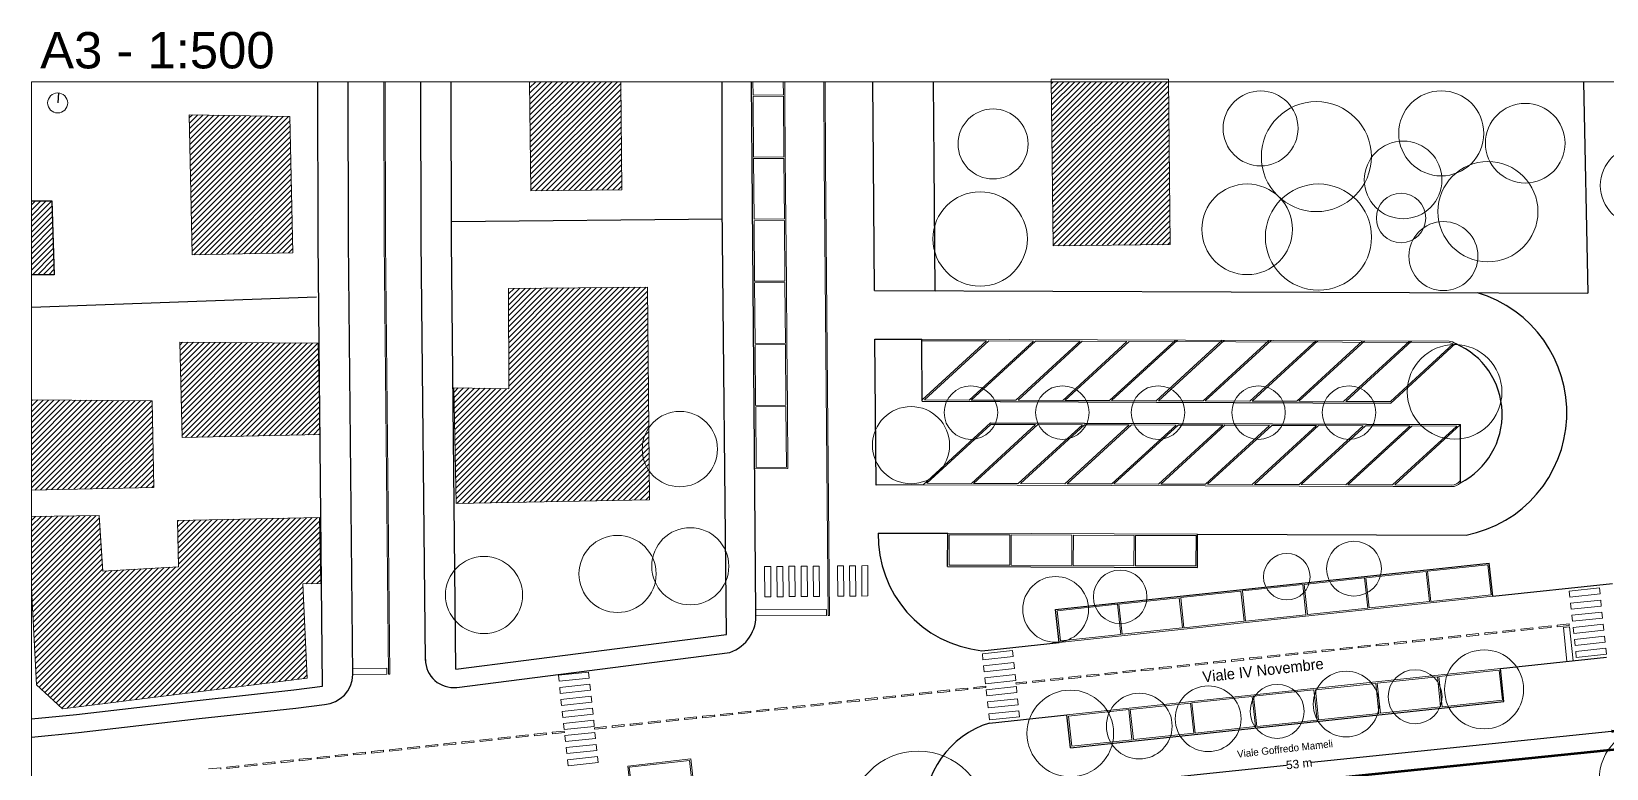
# Model space of a CAD drawing. Header units: millimetres. Extents: x 1055 to 35274, y -3049 to 16218.
# Drawn here: x 14249 to 27239, y 10139 to 16218 of the extents above; entities that cross this region are included whole.
import ezdxf

# ---------------------------------------------------------------- set-up
doc = ezdxf.new("R2010")
doc.units = ezdxf.units.MM
doc.linetypes.add('-1', pattern=[0])
for name, color, linetype, lineweight in [('Alberi', 84, 'Continuous', 9), ('Cartiglio', 8, 'Continuous', 9), ('contorno lotto', 162, 'Continuous', 53), ('Edifici__Null__ 1_ 2_ 3_ 4_ 5_ 6_ 7_ 8_ 9_ 10_ 11_', 250, '-1', 9), ('L2_VISTA', 2, 'Continuous', 25), ('L2_VISTA_SOTTILI', 1, 'Continuous', 9), ('Quote', 8, 'Continuous', 9), ('Strade_', 9, '-1', 18), ('Testo', 8, 'Continuous', 9)]:
    doc.layers.add(name, color=color, linetype=linetype, lineweight=lineweight)
doc.layers.add('Edifici_17_ 18_ 19_ 20_ 21_ 22_ 23_ 24_ 25_ 26_ 27', color=250, linetype='-1')
doc.layers.add('Recinzioni_', color=14, linetype='Continuous')
doc.styles.get("Standard").update_dxf_attribs({"font": 'arial.ttf'})
doc.dimstyles.new('ISO-25', dxfattribs={"dimtxt": 70, "dimasz": 80, "dimexe": 1.25, "dimexo": 0.625, "dimtad": 1, "dimtxsty": 'Standard', "dimcen": 2.5, "dimadec": 0, "dimazin": 0, "dimtfac": 1, "dimtmove": 0, "dimatfit": 3, "dimfxl": 1, "dimarcsym": 0})

# ---------------------------------------------------------------- blocks, each defined once
blk = doc.blocks.new('*D3')
at = {"layer": 'Defpoints', "color": 0, "transparency": 16777216}
for p in [(27359, 10453), (27375, 10303), (22064, 9751)]:
    blk.add_point(p, dxfattribs=at)
at = {"layer": 'Quote', "color": 0, "lineweight": -2, "transparency": 16777216}
for p, q in [((27280, 10445), (24807, 10188)), ((27375, 10304), (27359, 10455)), ((22128, 9909), (24600, 10166)), ((22064, 9751), (22048, 9902))]:
    blk.add_line(p, q, dxfattribs=at)
at = {"layer": 'Quote', "color": 0, "transparency": 16777216}
for points in [[(27278, 10458), (27281, 10432), (27359, 10453)], [(22126, 9922), (22129, 9896), (22048, 9901)]]:
    blk.add_solid(points, dxfattribs=at)
at = {"layer": 'Quote', "color": 0, "transparency": 16777216, "insert": (24704, 10177), "char_height": 70, "attachment_point": 5, "rotation": 6.0124}
blk.add_mtext('53 m', dxfattribs=at)

msp = doc.modelspace()

# ---------------------------------------------------------------- hatches: boundary and pattern name
at = {"layer": 'L2_VISTA_SOTTILI'}
h = msp.add_hatch(dxfattribs=at)
h.set_pattern_fill('LINE', color=250, scale=10, angle=45)
h.paths.add_polyline_path([(19110.514, 15804.223), (18356.786, 15804.223), (18366.251, 14904.339), (19119.251, 14912.339)])
h = msp.add_hatch(dxfattribs=at)
h.set_pattern_fill('LINE', color=250, scale=10, angle=45)
h.paths.add_polyline_path([(23627.235, 15804.223), (22660.223, 15804.223), (22674.011, 14450.119), (23641.011, 14460.109)])
h = msp.add_hatch(dxfattribs=at)
h.set_pattern_fill('LINE', color=250, scale=10, angle=45)
h.paths.add_polyline_path([(16380.961, 15516.109), (15549.961, 15532.109), (15574.961, 14375.119), (16404.961, 14393.119)])
h = msp.add_hatch(dxfattribs=at)
h.set_pattern_fill('LINE', color=250, scale=10, angle=45)
h.paths.add_polyline_path([(14417.011, 14820.109), (14249.493, 14820.109), (14249.493, 14212.109), (14436.021, 14212.109)])
h = msp.add_hatch(dxfattribs=at)
h.set_pattern_fill('LINE', color=250, scale=10, angle=45)
h.paths.add_polyline_path([(19328.521, 14110.109), (18184.511, 14098.109), (18186.521, 13271.109), (17733.511, 13280.119), (17752.521, 12324.119), (19346.521, 12356.119)])
h = msp.add_hatch(dxfattribs=at)
h.set_pattern_fill('LINE', color=250, scale=10, angle=45)
h.paths.add_polyline_path([(16614.011, 13648.109), (15474.011, 13655.119), (15491.011, 12868.109), (16629.212, 12893.101), (16628.483, 12965.204)])
h = msp.add_hatch(dxfattribs=at)
h.set_pattern_fill('LINE', color=250, scale=10, angle=45)
h.paths.add_polyline_path([(15243.681, 13172.729), (14249.493, 13178.915), (14249.493, 12435.283), (15258.671, 12457.729)])
h = msp.add_hatch(dxfattribs=at)
h.set_pattern_fill('LINE', color=250, scale=10, angle=45)
h.paths.add_polyline_path([(16624.591, 12209.319), (15453.591, 12184.319), (15462.601, 11803.319), (14838.971, 11767.589), (14806.291, 12225.079), (14249.493, 12217.354), (14249.493, 11623.724), (14291.611, 10828.109), (14504.021, 10632.039), (16521.591, 10884.319), (16487.591, 11661.319), (16635.591, 11664.319)])

# ---------------------------------------------------------------- linework, layer by layer
at = {"layer": 'Alberi'}
msp.add_lwpolyline([(18987.445, 10484.514), (18988.718, 10472.582)], dxfattribs=at)
for centre, radius in [((24385.734, 15418.845), 308.926), ((25875.947, 15378.105), 351.029), ((24845.604, 15186.046), 453.612), ((26568.663, 15296.626), 328.471), ((22179.507, 15290.843), 288.705), ((25561.605, 14993.987), 320.264), ((27514.088, 14947.867), 326.557), ((26260.142, 14732.088), 412.884), ((24275.133, 14586.589), 373.906), ((24863.068, 14522.569), 437.907), ((22073.043, 14507.038), 389.261), ((25544.142, 14679.708), 203.627), ((25893.41, 14365.43), 284.736), ((19596.345, 12773.793), 310.629)]:
    msp.add_circle(centre, radius, dxfattribs=at)
at = {"layer": 'Alberi', "lineweight": 5}
for centre, radius in [((25985.842, 13245.194), 390.308), ((21996.935, 13074.465), 220.639), ((22751.293, 13074.465), 220.639), ((23540.267, 13074.465), 220.639), ((24369.134, 13074.465), 220.639), ((25115.285, 13074.465), 220.639), ((21502.884, 12806.135), 318.153), ((19682.437, 11807.108), 318.153), ((19082.69, 11743.685), 318.153), ((25155.769, 11786.756), 226.113), ((17981.232, 11569.673), 318.153), ((24601.902, 11720.8), 191.949), ((22695.522, 11451.097), 271.26), ((23228.077, 11554.908), 220.639), ((26228.667, 10791.404), 325.739), ((25091.296, 10670.27), 271.26), ((25659.981, 10730.837), 222.379), ((22816.553, 10428.002), 357.296), ((23953.924, 10549.136), 271.26), ((24522.61, 10609.703), 222.937), ((23385.239, 10488.569), 271.26), ((27617.378, 10047.221), 438.818), ((21561.473, 9713.537), 567.878)]:
    msp.add_circle(centre, radius, dxfattribs=at)
at = {"layer": 'Cartiglio'}
msp.add_lwpolyline([(14249.493, 954.223), (35274.493, 954.223), (35274.493, 15804.223), (14249.493, 15804.223)], close=True, dxfattribs=at)
at = {"layer": 'contorno lotto'}
msp.add_line((24308.834, 9989.736), (27375.006, 10303.215), dxfattribs=at)
at = {"layer": 'Edifici_17_ 18_ 19_ 20_ 21_ 22_ 23_ 24_ 25_ 26_ 27', "color": 250, "linetype": '-1', "ltscale": 0.07598}
msp.add_lwpolyline([(14249.493, 14820.109), (14417.011, 14820.109), (14436.021, 14212.109), (14249.493, 14212.109)], dxfattribs=at)
at = {"layer": 'Edifici__Null__ 1_ 2_ 3_ 4_ 5_ 6_ 7_ 8_ 9_ 10_ 11_', "color": 250, "linetype": '-1', "ltscale": 0.07598}
for points in [[(19110.514, 15804.223), (19119.251, 14912.339), (18366.251, 14904.339), (18356.786, 15804.223)], [(14249.493, 13178.915), (15243.681, 13172.729), (15258.671, 12457.729), (14249.493, 12435.283)], [(14249.493, 12217.354), (14806.291, 12225.079), (14838.971, 11767.589), (15462.601, 11803.319), (15453.591, 12184.319), (16624.591, 12209.319), (16635.591, 11664.319), (16487.591, 11661.319), (16521.591, 10884.319), (14504.021, 10632.039), (14291.611, 10828.109), (14249.493, 11623.724)]]:
    msp.add_lwpolyline(points, dxfattribs=at)
for points in [[(23641.011, 14460.109), (22674.011, 14450.119), (22660.021, 15824.109), (23627.011, 15826.119)], [(16404.961, 14393.119), (15574.961, 14375.119), (15549.961, 15532.109), (16380.961, 15516.109)], [(19328.521, 14110.109), (19346.521, 12356.119), (17752.521, 12324.119), (17733.511, 13280.119), (18186.521, 13271.109), (18184.511, 14098.109)], [(16630.011, 12893.119), (15491.011, 12868.109), (15474.011, 13655.119), (16614.011, 13648.109)]]:
    msp.add_lwpolyline(points, close=True, dxfattribs=at)
at = {"layer": 'L2_VISTA'}
for p, q in [((27048.963, 15804.223), (27085.805, 14059.6)), ((22695.522, 11451.097), (26271.299, 11831.93)), ((21804.95, 11805.035), (23864.926, 11797.448)), ((26300.317, 11559.471), (27288.552, 11664.722)), ((22085.914, 11110.622), (22724.549, 11178.639)), ((26363.859, 10962.845), (27238.47, 11055.994)), ((22149.457, 10513.996), (22788.082, 10582.012)), ((22817.1, 10309.553), (23326.221, 10363.776))]:
    msp.add_line(p, q, dxfattribs=at)
at = {"layer": 'L2_VISTA', "linetype": '-1', "ltscale": 0.094975}
for p, q in [((21201.622, 14081.272), (27085.805, 14059.6)), ((21201.687, 14081.274), (21701.721, 14079.433)), ((21205.013, 13681.256), (21591.461, 13679.834)), ((21595.802, 13167.814), (25460.551, 13153.58)), ((22157.532, 12989.744), (26035.264, 12975.462)), ((21232.381, 12081.145), (21805.949, 12079.033)), ((23865.935, 12071.446), (26081.84, 12063.284))]:
    msp.add_line(p, q, dxfattribs=at)
for points in [[(14249.493, 10549.071), (14621.091, 10584.569), (15616.561, 10700.589), (16412.001, 10786.529), (16650.191, 10817.089), (16613.091, 14488.379), (16611.133, 15804.223)], [(16899.236, 10912.836), (16863.089, 14489.828), (16861.133, 15804.595)], [(17498.083, 11029.938), (17463.084, 14493.306), (17461.132, 15805.488)], [(17748.822, 10958.044), (17713.082, 14494.755), (17711.132, 15805.86)], [(19981.901, 11244.55), (19946.161, 14781.261), (19944.639, 15804.223)], [(20224.134, 11421.779), (20192.671, 15132.719), (20186.978, 15804.223)], [(21201.622, 14081.272), (21192.647, 15139.766), (21188.915, 15804.223)], [(21701.655, 14079.431), (21692.635, 15143.29), (21688.923, 15804.223)], [(21215.227, 12476.599), (21205.013, 13681.256)], [(21595.802, 13167.814), (21591.461, 13679.834)], [(21670.688, 12476.972), (21670.683, 12477.061)], [(17748.822, 10958.044), (19981.901, 11244.55)], [(17756.901, 10807.851), (20008.985, 11096.796)], [(14249.493, 10549.071), (14621.091, 10584.569), (15616.561, 10700.589), (16412.001, 10786.529), (16650.191, 10817.089)], [(14249.493, 10398.388), (14636.907, 10435.397), (15633.299, 10551.524), (16429.603, 10637.558), (16665.504, 10667.824)]]:
    msp.add_lwpolyline(points, dxfattribs=at)
at = {"layer": 'L2_VISTA', "lineweight": 25}
msp.add_lwpolyline([(14472.646, 15711.097), (14465.368, 15628.754)], dxfattribs=at)
at = {"layer": 'L2_VISTA'}
for points in [[(25460.551, 13153.58), (25994.392, 13643.345)], [(21601.78, 12479.876), (22157.532, 12989.744)], [(26033.497, 12495.491), (26035.264, 12975.462)], [(21601.78, 12479.876), (21215.227, 12476.599)], [(23864.926, 11797.448), (23865.935, 12071.446)], [(26300.317, 11559.471), (26271.299, 11831.93)], [(23326.221, 10363.776), (26392.877, 10690.386), (26363.859, 10962.845)], [(22817.1, 10309.553), (22788.082, 10582.012)]]:
    msp.add_lwpolyline(points, dxfattribs=at)
for points in [[(21804.95, 11805.035, -0.010003003), (21804.942, 11805.535), (21805.949, 12079.033)], [(22724.549, 11178.639, -0.010003003), (22724.487, 11179.135), (22695.522, 11451.097)]]:
    msp.add_lwpolyline(points, format="xyb", dxfattribs=at)
at = {"layer": 'L2_VISTA', "lineweight": 15}
msp.add_circle((14465.368, 15628.754), 82.664, dxfattribs=at)
at = {"layer": 'L2_VISTA'}
for centre, radius, start, end in [((25880.93, 13074.422), 1030.904, 281.2380839, 73.5172255), ((25743.191, 13060.194), 634.955, 297.207066, 66.6953246), ((22185.633, 12058.905), 953.511, 178.6634626, 263.9970183), ((19906.019, 11397.657), 317.993, 288.8930113, 4.3474149), ((16649.259, 10917.313), 250.017, 273.725531, 358.9740523), ((17730.524, 11038.87), 232.52, 180.5026473, 276.51371), ((22378.355, 9783.531), 765.489, 107.398899, 182.4609897)]:
    msp.add_arc(centre, radius, start, end, dxfattribs=at)
at = {"layer": 'L2_VISTA_SOTTILI', "linetype": '-1', "ltscale": 0.094975}
for p, q in [((21591.461, 13679.834), (25940.185, 13663.817)), ((21591.709, 13667.833), (22125.639, 13665.866)), ((22143.319, 13665.801), (22511.645, 13664.445)), ((22529.324, 13664.379), (22897.65, 13663.023)), ((22915.33, 13662.958), (23283.655, 13661.601)), ((23301.335, 13661.536), (25940.007, 13651.818)), ((21205.526, 13603.627), (21205.672, 13603.627)), ((21613.526, 13179.749), (21981.852, 13178.392)), ((21999.531, 13178.327), (22367.857, 13176.971)), ((22385.537, 13176.906), (22753.862, 13175.549)), ((22771.542, 13175.484), (23139.868, 13174.127)), ((23157.547, 13174.062), (23525.873, 13172.706)), ((23543.552, 13172.641), (23911.878, 13171.284)), ((23929.558, 13171.219), (24297.883, 13169.862)), ((24315.563, 13169.797), (24683.889, 13168.441)), ((24701.568, 13168.376), (25069.894, 13167.019)), ((25087.574, 13166.954), (25455.899, 13165.597)), ((22162.184, 12977.727), (22530.51, 12976.37)), ((22548.189, 12976.305), (22916.515, 12974.949)), ((22934.194, 12974.884), (23302.52, 12973.527)), ((23320.2, 12973.462), (23688.525, 12972.105)), ((23706.205, 12972.04), (24074.531, 12970.684)), ((24092.21, 12970.619), (24460.536, 12969.262)), ((24478.216, 12969.197), (24846.541, 12967.84)), ((24864.221, 12967.775), (25232.546, 12966.419)), ((25250.226, 12966.353), (25618.552, 12964.997)), ((25636.231, 12964.932), (26004.557, 12963.575)), ((21601.78, 12479.876), (25479.416, 12465.506)), ((21632.391, 12491.675), (22000.716, 12490.318)), ((22018.396, 12490.253), (22386.722, 12488.897)), ((22404.401, 12488.832), (22772.727, 12487.475)), ((22790.407, 12487.41), (23158.732, 12486.053)), ((23176.412, 12485.988), (23544.738, 12484.632)), ((23562.417, 12484.566), (23930.743, 12483.21)), ((23948.423, 12483.145), (24316.748, 12481.788)), ((24334.428, 12481.723), (24702.753, 12480.367)), ((24720.433, 12480.301), (25088.759, 12478.945)), ((25106.438, 12478.88), (25474.764, 12477.523)), ((25492.444, 12477.458), (25960.851, 12475.733)), ((25479.416, 12465.506), (25960.908, 12463.733)), ((21805.949, 12079.033), (23865.935, 12071.446))]:
    msp.add_line(p, q, dxfattribs=at)
at = {"layer": 'L2_VISTA_SOTTILI'}
for p, q in [((21817.905, 12066.989), (22317.902, 12065.147)), ((22329.902, 12065.103), (22829.898, 12063.262)), ((22841.898, 12063.217), (23341.895, 12061.376)), ((23353.895, 12061.332), (23853.891, 12059.49)), ((20297.993, 11554.927), (20295.904, 11804.918)), ((20347.992, 11555.324), (20345.902, 11805.315)), ((20397.99, 11555.741), (20395.9, 11805.732)), ((20447.988, 11556.138), (20445.899, 11806.129)), ((20497.987, 11556.555), (20495.897, 11806.546)), ((20547.985, 11556.971), (20545.895, 11806.963)), ((20597.983, 11557.388), (20595.894, 11807.379)), ((20647.981, 11557.805), (20645.892, 11807.796)), ((20697.98, 11558.222), (20695.89, 11808.213)), ((20747.978, 11558.639), (20745.888, 11808.63)), ((20897.973, 11559.889), (20895.883, 11809.88)), ((20947.971, 11560.306), (20945.882, 11810.297)), ((20997.969, 11560.723), (20995.88, 11810.714)), ((21047.968, 11561.139), (21045.878, 11811.131)), ((21097.966, 11561.556), (21095.876, 11811.548)), ((21147.964, 11561.973), (21145.875, 11811.964)), ((21816.984, 11816.99), (22316.981, 11815.149)), ((22328.981, 11815.105), (22828.977, 11813.263)), ((22840.977, 11813.219), (23340.974, 11811.378)), ((23352.974, 11811.333), (23852.97, 11809.492)), ((24745.208, 11657.328), (25242.396, 11710.28)), ((25254.328, 11711.551), (25751.516, 11764.504)), ((25763.449, 11765.774), (26260.637, 11818.727)), ((23726.966, 11548.882), (24224.155, 11601.834)), ((24236.087, 11603.105), (24733.275, 11656.057)), ((25789.925, 11517.18), (26287.113, 11570.133)), ((26931.372, 11601.406), (27179.967, 11627.882)), ((26936.668, 11551.687), (27185.262, 11578.163)), ((22708.725, 11440.436), (23205.913, 11493.388)), ((22724.549, 11178.639), (26300.317, 11559.471)), ((23217.846, 11494.659), (23715.034, 11547.611)), ((24771.684, 11408.734), (25268.872, 11461.686)), ((25280.804, 11462.957), (25777.993, 11515.91)), ((26941.963, 11501.968), (27190.557, 11528.444)), ((26947.258, 11452.25), (27195.852, 11478.726)), ((23753.443, 11300.288), (24250.631, 11353.24)), ((24262.563, 11354.511), (24759.751, 11407.463)), ((26681.421, 11304.397), (26780.859, 11314.988)), ((26682.692, 11292.465), (26782.13, 11303.055)), ((26830.578, 11320.283), (26930.015, 11330.873)), ((26831.849, 11308.35), (26931.286, 11318.941)), ((26882.838, 11301.713), (26932.557, 11307.008)), ((26952.553, 11402.531), (27201.147, 11429.007)), ((26957.849, 11352.812), (27206.443, 11379.288)), ((26963.144, 11303.093), (27211.738, 11329.569)), ((22735.201, 11191.841), (23232.389, 11244.794)), ((23244.322, 11246.065), (23741.51, 11299.017)), ((25339.013, 11161.426), (25438.451, 11172.017)), ((25488.17, 11177.312), (25587.607, 11187.902)), ((25489.441, 11165.379), (25588.878, 11175.97)), ((25637.326, 11193.197), (25736.764, 11203.788)), ((25638.597, 11181.265), (25738.035, 11191.855)), ((25786.483, 11209.083), (25885.92, 11219.674)), ((25787.754, 11197.151), (25887.191, 11207.741)), ((25935.639, 11224.969), (26035.077, 11235.559)), ((25936.91, 11213.036), (26036.348, 11223.627)), ((26084.796, 11240.855), (26184.233, 11251.445)), ((26086.066, 11228.922), (26185.504, 11239.512)), ((26233.952, 11256.74), (26333.39, 11267.331)), ((26235.223, 11244.808), (26334.661, 11255.398)), ((26383.109, 11272.626), (26482.546, 11283.216)), ((26384.379, 11260.693), (26483.817, 11271.284)), ((26532.265, 11288.512), (26631.703, 11299.102)), ((26533.536, 11276.579), (26632.973, 11287.17)), ((26968.439, 11253.374), (27217.033, 11279.85)), ((26973.734, 11203.655), (27222.328, 11230.132)), ((26979.03, 11153.937), (27227.624, 11180.413)), ((22091.209, 11085.903), (22339.804, 11112.38)), ((22096.505, 11036.185), (22345.099, 11062.661)), ((24145.762, 11034.341), (24245.199, 11044.931)), ((24294.918, 11050.226), (24394.356, 11060.817)), ((24296.189, 11038.294), (24395.627, 11048.884)), ((24444.075, 11066.112), (24543.512, 11076.702)), ((24445.346, 11054.179), (24544.783, 11064.77)), ((24593.231, 11081.998), (24692.669, 11092.588)), ((24594.502, 11070.065), (24693.94, 11080.656)), ((24742.388, 11097.883), (24841.825, 11108.474)), ((24743.658, 11085.951), (24843.096, 11096.541)), ((24891.544, 11113.769), (24990.982, 11124.359)), ((24892.815, 11101.837), (24992.253, 11112.427)), ((25040.701, 11129.655), (25140.138, 11140.245)), ((25041.971, 11117.722), (25141.409, 11128.313)), ((25189.857, 11145.54), (25289.295, 11156.131)), ((25191.128, 11133.608), (25290.565, 11144.198)), ((25340.284, 11149.494), (25439.722, 11160.084)), ((26984.325, 11104.218), (27232.919, 11130.694)), ((26989.62, 11054.499), (27238.214, 11080.975)), ((18594.787, 10907.436), (18843.381, 10933.912)), ((22101.8, 10986.466), (22350.394, 11012.942)), ((22107.095, 10936.747), (22355.689, 10963.223)), ((22112.39, 10887.028), (22360.984, 10913.504)), ((22788.082, 10582.012), (26363.859, 10962.845)), ((22952.51, 10907.255), (23051.948, 10917.846)), ((23101.667, 10923.141), (23201.104, 10933.731)), ((23102.938, 10911.208), (23202.375, 10921.799)), ((23250.823, 10939.026), (23350.261, 10949.617)), ((23252.094, 10927.094), (23351.532, 10937.684)), ((23399.98, 10954.912), (23499.417, 10965.503)), ((23401.25, 10942.98), (23500.688, 10953.57)), ((23549.136, 10970.798), (23648.574, 10981.388)), ((23550.407, 10958.865), (23649.845, 10969.456)), ((23698.293, 10986.684), (23797.73, 10997.274)), ((23699.563, 10974.751), (23799.001, 10985.341)), ((23847.449, 11002.569), (23946.887, 11013.16)), ((23848.72, 10990.637), (23948.157, 11001.227)), ((23996.605, 11018.455), (24096.043, 11029.045)), ((23997.876, 11006.522), (24097.314, 11017.113)), ((24147.033, 11022.408), (24246.47, 11032.999)), ((25856.01, 10896.69), (26353.198, 10949.642)), ((18600.082, 10857.717), (18848.676, 10884.193)), ((18605.377, 10807.998), (18853.971, 10834.475)), ((18610.673, 10758.28), (18859.267, 10784.756)), ((21721.947, 10776.054), (21821.385, 10786.645)), ((21871.104, 10791.94), (21970.541, 10802.531)), ((21872.375, 10780.008), (21971.812, 10790.598)), ((22020.26, 10807.826), (22119.698, 10818.416)), ((22021.531, 10795.893), (22120.969, 10806.484)), ((22117.686, 10837.309), (22366.28, 10863.786)), ((22122.981, 10787.591), (22371.575, 10814.067)), ((22368.277, 10845.032), (22455.322, 10854.303)), ((22369.548, 10833.1), (22456.593, 10842.37)), ((22505.041, 10859.598), (22604.479, 10870.188)), ((22506.312, 10847.665), (22605.749, 10858.256)), ((22654.197, 10875.484), (22753.635, 10886.074)), ((22655.468, 10863.551), (22754.906, 10874.142)), ((22803.354, 10891.369), (22902.791, 10901.96)), ((22804.625, 10879.437), (22904.062, 10890.027)), ((22953.781, 10895.323), (23053.219, 10905.913)), ((24328.648, 10734.02), (24825.836, 10786.972)), ((24837.768, 10788.243), (25334.956, 10841.196)), ((25346.889, 10842.466), (25844.077, 10895.419)), ((18615.968, 10708.561), (18864.562, 10735.037)), ((18621.263, 10658.842), (18869.857, 10685.318)), ((20528.696, 10648.969), (20628.133, 10659.559)), ((20677.852, 10664.855), (20777.29, 10675.445)), ((20679.123, 10652.922), (20778.561, 10663.512)), ((20827.009, 10680.74), (20926.446, 10691.331)), ((20828.279, 10668.808), (20927.717, 10679.398)), ((20976.165, 10696.626), (21075.603, 10707.216)), ((20977.436, 10684.693), (21076.874, 10695.284)), ((21125.321, 10712.512), (21224.759, 10723.102)), ((21126.592, 10700.579), (21226.03, 10711.17)), ((21274.478, 10728.397), (21373.916, 10738.988)), ((21275.749, 10716.465), (21375.186, 10727.055)), ((21423.634, 10744.283), (21523.072, 10754.873)), ((21424.905, 10732.35), (21524.343, 10742.941)), ((21572.791, 10760.169), (21672.228, 10770.759)), ((21574.062, 10748.236), (21673.499, 10758.827)), ((21723.218, 10764.122), (21822.656, 10774.712)), ((22128.276, 10737.872), (22376.87, 10764.348)), ((22133.571, 10688.153), (22382.165, 10714.629)), ((22138.867, 10638.434), (22387.461, 10664.91)), ((23310.406, 10625.574), (23807.594, 10678.526)), ((23819.527, 10679.797), (24230.676, 10723.586)), ((24230.676, 10723.586), (24316.715, 10732.749)), ((18626.558, 10609.123), (18875.152, 10635.599)), ((18631.853, 10559.404), (18880.448, 10585.881)), ((18637.149, 10509.686), (18885.743, 10536.162)), ((20529.967, 10637.036), (20629.404, 10647.627)), ((22144.162, 10588.715), (22392.756, 10615.191)), ((22149.457, 10538.996), (22398.051, 10565.473)), ((22801.286, 10571.351), (23298.474, 10624.303)), ((18642.444, 10459.967), (18891.038, 10486.443)), ((18647.739, 10410.248), (18896.333, 10436.724)), ((18653.034, 10360.529), (18901.628, 10387.005)), ((18658.33, 10310.81), (18906.924, 10337.286)), ((18663.625, 10261.091), (18912.219, 10287.568)), ((22827.762, 10322.757), (23324.95, 10375.709)), ((18668.92, 10211.373), (18917.514, 10237.849)), ((18674.215, 10161.654), (18922.809, 10188.13))]:
    msp.add_line(p, q, dxfattribs=at)
at = {"layer": 'L2_VISTA_SOTTILI', "linetype": '-1', "ltscale": 0.094975}
for points in [[(17193.221, 10915.807), (17157.087, 14491.532), (17155.132, 15805.033)], [(17205.22, 10915.928), (17169.086, 14491.602), (17167.132, 15805.051)], [(20199.915, 15693.727), (20198.978, 15804.223)], [(20449.906, 15695.847), (20448.987, 15804.223)], [(20462.007, 15683.949), (20460.988, 15804.223)], [(20818.328, 11401.514), (20786.657, 15136.905), (20782.909, 15804.223)], [(20830.327, 11401.592), (20798.657, 15136.99), (20794.909, 15804.223)], [(20204.256, 15181.746), (20200.017, 15681.728)], [(20454.247, 15183.865), (20450.008, 15683.847)], [(20466.348, 15171.967), (20461.906, 15695.949)], [(20208.597, 14669.764), (20204.358, 15169.746)], [(20458.588, 14671.884), (20454.349, 15171.866)], [(20470.689, 14659.986), (20466.247, 15183.967)], [(20212.938, 14157.782), (20208.699, 14657.764)], [(20462.929, 14159.902), (20458.69, 14659.884)], [(20475.03, 14148.004), (20470.587, 14671.985)], [(20479.371, 13636.023), (20474.928, 14160.004)], [(20217.278, 13645.801), (20213.039, 14145.783)], [(20467.27, 13647.92), (20463.03, 14147.902)], [(20483.712, 13124.041), (20479.269, 13648.022)], [(20221.619, 13133.819), (20217.38, 13633.801)], [(20471.61, 13135.939), (20467.371, 13635.921)], [(20225.96, 12621.838), (20221.721, 13121.82)], [(20475.951, 12623.957), (20471.712, 13123.939)], [(20488.053, 12612.059), (20483.61, 13136.041)], [(20806.328, 11401.413), (20805.904, 11451.435)], [(17181.221, 10915.686), (17180.716, 10965.683)]]:
    msp.add_lwpolyline(points, dxfattribs=at)
at = {"layer": 'L2_VISTA_SOTTILI'}
for points in [[(20199.915, 15693.727), (20449.906, 15695.847)], [(20199.915, 15693.727), (20449.906, 15695.847)], [(20200.017, 15681.728), (20450.008, 15683.847)], [(20200.017, 15681.728), (20450.008, 15683.847)], [(20204.256, 15181.746), (20454.247, 15183.865)], [(20204.256, 15181.746), (20454.247, 15183.865)], [(20204.358, 15169.746), (20454.349, 15171.866)], [(20204.358, 15169.746), (20454.349, 15171.866)], [(20208.597, 14669.764), (20458.588, 14671.884)], [(20208.597, 14669.764), (20458.588, 14671.884)], [(20208.699, 14657.764), (20458.69, 14659.884)], [(20208.699, 14657.764), (20458.69, 14659.884)], [(20212.938, 14157.782), (20462.929, 14159.902)], [(20212.938, 14157.782), (20462.929, 14159.902)], [(20213.039, 14145.783), (20463.03, 14147.902)], [(20213.039, 14145.783), (20463.03, 14147.902)], [(20217.278, 13645.801), (20467.27, 13647.92)], [(20217.278, 13645.801), (20467.27, 13647.92)], [(21595.846, 13179.814), (22125.639, 13665.866)], [(21613.526, 13179.749), (22143.319, 13665.801)], [(21981.852, 13178.392), (22511.645, 13664.445)], [(21999.531, 13178.327), (22529.324, 13664.379)], [(22367.857, 13176.971), (22897.65, 13663.023)], [(22385.537, 13176.906), (22915.33, 13662.958)], [(22753.862, 13175.549), (23283.655, 13661.601)], [(22771.542, 13175.484), (23301.335, 13661.536)], [(23139.868, 13174.127), (23682.688, 13672.132)], [(23157.547, 13174.062), (23700.368, 13672.066)], [(23525.873, 13172.706), (24068.694, 13670.71)], [(23543.552, 13172.641), (24086.373, 13670.645)], [(23911.878, 13171.284), (24454.699, 13669.288)], [(23929.558, 13171.219), (24472.378, 13669.223)], [(24297.883, 13169.862), (24840.704, 13667.867)], [(24315.563, 13169.797), (24858.384, 13667.801)], [(24683.889, 13168.441), (25226.709, 13666.445)], [(24701.568, 13168.376), (25244.389, 13666.38)], [(25069.894, 13167.019), (25612.715, 13665.023)], [(25087.574, 13166.954), (25630.394, 13664.958)], [(25455.899, 13165.597), (25975.244, 13642.063)], [(20217.38, 13633.801), (20467.371, 13635.921)], [(20217.38, 13633.801), (20467.371, 13635.921)], [(20221.619, 13133.819), (20471.61, 13135.939)], [(20221.619, 13133.819), (20471.61, 13135.939)], [(20221.721, 13121.82), (20471.712, 13123.939)], [(20221.721, 13121.82), (20471.712, 13123.939)], [(21632.391, 12491.675), (22162.184, 12977.727)], [(22000.716, 12490.318), (22530.51, 12976.37)], [(22018.396, 12490.253), (22548.189, 12976.305)], [(22386.722, 12488.897), (22916.515, 12974.949)], [(22404.401, 12488.832), (22934.194, 12974.884)], [(22772.727, 12487.475), (23302.52, 12973.527)], [(22790.407, 12487.41), (23320.2, 12973.462)], [(23158.732, 12486.053), (23688.525, 12972.105)], [(23176.412, 12485.988), (23706.205, 12972.04)], [(23544.738, 12484.632), (24074.531, 12970.684)], [(23562.417, 12484.566), (24092.21, 12970.619)], [(23930.743, 12483.21), (24460.536, 12969.262)], [(23948.423, 12483.145), (24478.216, 12969.197)], [(24316.748, 12481.788), (24846.541, 12967.84)], [(24334.428, 12481.723), (24864.221, 12967.775)], [(24702.753, 12480.367), (25232.546, 12966.419)], [(24720.433, 12480.301), (25250.226, 12966.353)], [(25088.759, 12478.945), (25618.552, 12964.997)], [(25106.438, 12478.88), (25636.231, 12964.932)], [(25474.764, 12477.523), (26004.557, 12963.575)], [(25492.444, 12477.458), (26035.264, 12975.462)], [(20214.062, 12609.736), (20488.053, 12612.059)], [(20225.96, 12621.838), (20475.951, 12623.957)], [(21816.984, 11816.99), (21817.905, 12066.989)], [(22316.981, 11815.149), (22317.902, 12065.147)], [(22328.981, 11815.105), (22329.902, 12065.103)], [(22828.977, 11813.263), (22829.898, 12063.262)], [(22840.977, 11813.219), (22841.898, 12063.217)], [(22840.977, 11813.219), (22841.898, 12063.217)], [(23340.974, 11811.378), (23341.895, 12061.376)], [(23352.974, 11811.333), (23353.895, 12061.332)], [(23852.97, 11809.492), (23853.891, 12059.49)], [(20345.902, 11805.315), (20295.904, 11804.898)], [(20445.899, 11806.129), (20395.901, 11805.712)], [(20545.895, 11806.963), (20495.897, 11806.546)], [(20645.892, 11807.796), (20595.894, 11807.379)], [(20745.888, 11808.63), (20695.89, 11808.213)], [(20945.882, 11810.297), (20895.883, 11809.88)], [(21045.878, 11811.131), (20995.88, 11810.714)], [(21145.875, 11811.964), (21095.876, 11811.548)], [(25268.872, 11461.686), (25242.396, 11710.28)], [(25280.804, 11462.957), (25254.328, 11711.551)], [(25777.993, 11515.91), (25751.516, 11764.504)], [(25789.925, 11517.18), (25763.449, 11765.774)], [(26287.113, 11570.133), (26260.637, 11818.727)], [(20947.971, 11560.306), (20897.973, 11559.889)], [(21047.968, 11561.139), (20997.969, 11560.723)], [(21147.964, 11561.973), (21097.966, 11561.556)], [(24250.631, 11353.24), (24224.155, 11601.834)], [(24262.563, 11354.511), (24236.087, 11603.105)], [(24759.751, 11407.463), (24733.275, 11656.057)], [(24771.684, 11408.734), (24745.208, 11657.328)], [(26936.668, 11551.687), (26931.372, 11601.406)], [(27185.262, 11578.163), (27179.967, 11627.882)], [(20223.687, 11447.656), (20805.904, 11451.435)], [(20347.992, 11555.324), (20297.993, 11554.907)], [(20447.988, 11556.138), (20397.99, 11555.721)], [(20547.985, 11556.971), (20497.987, 11556.555)], [(20647.981, 11557.805), (20597.983, 11557.388)], [(20747.978, 11558.639), (20697.98, 11558.222)], [(20817.904, 11451.513), (20818.003, 11451.513)], [(22735.201, 11191.841), (22708.725, 11440.436)], [(23232.389, 11244.794), (23205.913, 11493.388)], [(23244.322, 11246.065), (23217.846, 11494.659)], [(23741.51, 11299.017), (23715.034, 11547.611)], [(23753.443, 11300.288), (23726.966, 11548.882)], [(26947.258, 11452.25), (26941.963, 11501.968)], [(27195.852, 11478.726), (27190.557, 11528.444)], [(20224.012, 11397.657), (20806.328, 11401.436)], [(20818.328, 11401.514), (20830.327, 11401.592)], [(26682.692, 11292.465), (26681.421, 11304.397)], [(26782.13, 11303.055), (26780.859, 11314.988)], [(26831.849, 11308.35), (26830.578, 11320.283)], [(26912.703, 11021.299), (26882.838, 11301.713)], [(26931.286, 11318.941), (26930.015, 11330.873)], [(26962.422, 11026.594), (26932.557, 11307.008)], [(26957.849, 11352.812), (26952.553, 11402.531)], [(26968.439, 11253.374), (26963.144, 11303.093)], [(27206.443, 11379.288), (27201.147, 11429.007)], [(27217.033, 11279.85), (27211.738, 11329.569)], [(25439.722, 11160.084), (25438.451, 11172.017)], [(25489.441, 11165.379), (25488.17, 11177.312)], [(25588.878, 11175.97), (25587.607, 11187.902)], [(25638.597, 11181.265), (25637.326, 11193.197)], [(25738.035, 11191.855), (25736.764, 11203.788)], [(25787.754, 11197.151), (25786.483, 11209.083)], [(25887.191, 11207.741), (25885.92, 11219.674)], [(25936.91, 11213.036), (25935.639, 11224.969)], [(26036.348, 11223.627), (26035.077, 11235.559)], [(26086.066, 11228.922), (26084.796, 11240.855)], [(26185.504, 11239.512), (26184.233, 11251.445)], [(26235.223, 11244.808), (26233.952, 11256.74)], [(26334.661, 11255.398), (26333.39, 11267.331)], [(26384.379, 11260.693), (26383.109, 11272.626)], [(26483.817, 11271.284), (26482.546, 11283.216)], [(26533.536, 11276.579), (26532.265, 11288.512)], [(26632.973, 11287.17), (26631.703, 11299.102)], [(26979.03, 11153.937), (26973.734, 11203.655)], [(27227.624, 11180.413), (27222.328, 11230.132)], [(22096.505, 11036.185), (22091.209, 11085.903)], [(22345.099, 11062.661), (22339.804, 11112.38)], [(24246.47, 11032.999), (24245.199, 11044.931)], [(24296.189, 11038.294), (24294.918, 11050.226)], [(24395.627, 11048.884), (24394.356, 11060.817)], [(24445.346, 11054.179), (24444.075, 11066.112)], [(24544.783, 11064.77), (24543.512, 11076.702)], [(24594.502, 11070.065), (24593.231, 11081.998)], [(24693.94, 11080.656), (24692.669, 11092.588)], [(24743.658, 11085.951), (24742.388, 11097.883)], [(24843.096, 11096.541), (24841.825, 11108.474)], [(24892.815, 11101.837), (24891.544, 11113.769)], [(24992.253, 11112.427), (24990.982, 11124.359)], [(25041.971, 11117.722), (25040.701, 11129.655)], [(25141.409, 11128.313), (25140.138, 11140.245)], [(25191.128, 11133.608), (25189.857, 11145.54)], [(25290.565, 11144.198), (25289.295, 11156.131)], [(25340.284, 11149.494), (25339.013, 11161.426)], [(26989.62, 11054.499), (26984.325, 11104.218)], [(27238.214, 11080.975), (27232.919, 11130.694)], [(17180.716, 10965.683), (16898.731, 10962.833)], [(17181.221, 10915.686), (16899.236, 10912.836)], [(17193.221, 10915.807), (17205.22, 10915.928)], [(18848.676, 10884.193), (18843.381, 10933.912)], [(22107.095, 10936.747), (22101.8, 10986.466)], [(22355.689, 10963.223), (22350.394, 11012.942)], [(22366.28, 10863.786), (22360.984, 10913.504)], [(23053.219, 10905.913), (23051.948, 10917.846)], [(23102.938, 10911.208), (23101.667, 10923.141)], [(23202.375, 10921.799), (23201.104, 10933.731)], [(23252.094, 10927.094), (23250.823, 10939.026)], [(23351.532, 10937.684), (23350.261, 10949.617)], [(23401.25, 10942.98), (23399.98, 10954.912)], [(23500.688, 10953.57), (23499.417, 10965.503)], [(23550.407, 10958.865), (23549.136, 10970.798)], [(23649.845, 10969.456), (23648.574, 10981.388)], [(23699.563, 10974.751), (23698.293, 10986.684)], [(23799.001, 10985.341), (23797.73, 10997.274)], [(23848.72, 10990.637), (23847.449, 11002.569)], [(23948.157, 11001.227), (23946.887, 11013.16)], [(23997.876, 11006.522), (23996.605, 11018.455)], [(24097.314, 11017.113), (24096.043, 11029.045)], [(24147.033, 11022.408), (24145.762, 11034.341)], [(26379.674, 10701.048), (26353.198, 10949.642)], [(18600.082, 10857.717), (18594.787, 10907.436)], [(18610.673, 10758.28), (18605.377, 10807.998)], [(18859.267, 10784.756), (18853.971, 10834.475)], [(21822.656, 10774.712), (21821.385, 10786.645)], [(21872.375, 10780.008), (21871.104, 10791.94)], [(21971.812, 10790.598), (21970.541, 10802.531)], [(22021.531, 10795.893), (22020.26, 10807.826)], [(22112.39, 10887.028), (22117.686, 10837.309)], [(22120.969, 10806.484), (22119.698, 10818.416)], [(22128.276, 10737.872), (22122.981, 10787.591)], [(22369.548, 10833.1), (22368.277, 10845.032)], [(22376.87, 10764.348), (22371.575, 10814.067)], [(22456.593, 10842.37), (22455.322, 10854.303)], [(22506.312, 10847.665), (22505.041, 10859.598)], [(22605.749, 10858.256), (22604.479, 10870.188)], [(22655.468, 10863.551), (22654.197, 10875.484)], [(22754.906, 10874.142), (22753.635, 10886.074)], [(22804.625, 10879.437), (22803.354, 10891.369)], [(22904.062, 10890.027), (22902.791, 10901.96)], [(22953.781, 10895.323), (22952.51, 10907.255)], [(24852.312, 10538.378), (24825.836, 10786.972)], [(24864.244, 10539.649), (24837.768, 10788.243)], [(25361.433, 10592.601), (25334.956, 10841.196)], [(25373.365, 10593.872), (25346.889, 10842.466)], [(25870.553, 10646.825), (25844.077, 10895.419)], [(25882.486, 10648.095), (25856.01, 10896.69)], [(18615.968, 10708.561), (18621.263, 10658.842)], [(18869.857, 10685.318), (18864.562, 10735.037)], [(20628.132, 10659.559), (20528.698, 10648.949)], [(20629.404, 10647.627), (20628.133, 10659.559)], [(20679.123, 10652.922), (20677.852, 10664.855)], [(20778.561, 10663.512), (20777.29, 10675.445)], [(20828.279, 10668.808), (20827.009, 10680.74)], [(20927.717, 10679.398), (20926.446, 10691.331)], [(20977.436, 10684.693), (20976.165, 10696.626)], [(21076.874, 10695.284), (21075.603, 10707.216)], [(21126.592, 10700.579), (21125.321, 10712.512)], [(21226.03, 10711.17), (21224.759, 10723.102)], [(21275.749, 10716.465), (21274.478, 10728.397)], [(21375.186, 10727.055), (21373.916, 10738.988)], [(21424.905, 10732.35), (21423.634, 10744.283)], [(21524.343, 10742.941), (21523.072, 10754.873)], [(21574.062, 10748.236), (21572.791, 10760.169)], [(21673.499, 10758.827), (21672.228, 10770.759)], [(21723.218, 10764.122), (21721.947, 10776.054)], [(22138.867, 10638.434), (22133.571, 10688.153)], [(22387.461, 10664.91), (22382.165, 10714.629)], [(23834.071, 10429.932), (23807.594, 10678.526)], [(23846.003, 10431.203), (23819.527, 10679.797)], [(24343.191, 10484.155), (24316.715, 10732.749)], [(24355.124, 10485.426), (24328.648, 10734.02)], [(26379.674, 10701.048), (25882.486, 10648.095)], [(18631.853, 10559.404), (18626.558, 10609.123)], [(18880.448, 10585.881), (18875.152, 10635.599)], [(18891.038, 10486.443), (18885.743, 10536.162)], [(19336.743, 10509.688), (19335.444, 10521.883)], [(19434.908, 10532.232), (19335.472, 10521.621)], [(19436.178, 10520.299), (19434.882, 10532.474)], [(19485.896, 10525.604), (19484.601, 10537.769)], [(19584.061, 10548.148), (19484.625, 10537.537)], [(19585.332, 10536.215), (19485.896, 10525.604)], [(19585.332, 10536.215), (19584.038, 10548.359)], [(19635.049, 10541.52), (19633.757, 10553.655)], [(19733.214, 10564.064), (19633.779, 10553.453)], [(19734.485, 10552.131), (19635.049, 10541.52)], [(19734.485, 10552.131), (19733.195, 10564.245)], [(19784.203, 10557.436), (19782.913, 10569.54)], [(19882.367, 10579.979), (19782.932, 10569.369)], [(19883.638, 10568.047), (19784.203, 10557.436)], [(19883.638, 10568.047), (19882.351, 10580.131)], [(19933.356, 10573.352), (19932.07, 10585.426)], [(20031.52, 10595.895), (19932.085, 10585.285)], [(20032.791, 10583.963), (19933.356, 10573.352)], [(20032.791, 10583.963), (20031.508, 10596.017)], [(20082.509, 10589.268), (20081.226, 10601.312)], [(20180.674, 10611.811), (20081.238, 10601.201)], [(20181.945, 10599.879), (20082.509, 10589.268)], [(20181.945, 10599.879), (20180.664, 10611.902)], [(20231.662, 10605.184), (20230.383, 10617.197)], [(20329.827, 10627.727), (20230.391, 10617.117)], [(20331.098, 10615.795), (20231.662, 10605.184)], [(20331.098, 10615.795), (20329.82, 10627.788)], [(20380.81, 10621.151), (20379.539, 10633.083)], [(20478.98, 10643.643), (20379.545, 10633.033)], [(20380.81, 10621.151), (20480.248, 10631.741)], [(20480.248, 10631.741), (20478.977, 10643.674)], [(20529.967, 10637.036), (20528.696, 10648.969)], [(20629.405, 10647.627), (20629.404, 10647.627)], [(22149.457, 10538.996), (22144.162, 10588.715)], [(22398.051, 10565.473), (22392.756, 10615.191)], [(22827.762, 10322.757), (22801.286, 10571.351)], [(23324.95, 10375.709), (23298.474, 10624.303)], [(23336.882, 10376.98), (23310.406, 10625.574)], [(24852.312, 10538.378), (24355.124, 10485.426)], [(25361.433, 10592.601), (24864.244, 10539.649)], [(25870.553, 10646.825), (25373.365, 10593.872)], [(18196.279, 10400.059), (18096.844, 10389.448)], [(18197.565, 10387.985), (18196.279, 10400.059)], [(18345.433, 10415.975), (18245.997, 10405.364)], [(18247.284, 10393.28), (18245.997, 10405.364)], [(18346.703, 10404.043), (18247.268, 10393.432)], [(18346.703, 10404.043), (18345.433, 10415.975)], [(18494.586, 10431.891), (18395.15, 10421.28)], [(18396.421, 10409.348), (18395.15, 10421.28)], [(18495.857, 10419.958), (18396.421, 10409.348)], [(18495.857, 10419.958), (18494.586, 10431.891)], [(18643.739, 10447.807), (18544.303, 10437.196)], [(18545.574, 10425.264), (18544.303, 10437.196)], [(18645.01, 10435.874), (18545.574, 10425.264)], [(18642.444, 10459.967), (18637.149, 10509.686)], [(18645.01, 10435.874), (18643.739, 10447.807)], [(18653.034, 10360.529), (18647.739, 10410.248)], [(18987.445, 10484.514), (18892.324, 10474.364)], [(18892.324, 10474.364), (18893.595, 10462.431)], [(18988.716, 10472.581), (18893.595, 10462.431)], [(18901.628, 10387.005), (18896.333, 10436.724)], [(19038.437, 10477.857), (19037.131, 10490.112)], [(19136.601, 10500.4), (19037.166, 10489.789)], [(19137.872, 10488.467), (19038.437, 10477.857)], [(19137.872, 10488.467), (19136.569, 10500.702)], [(19187.59, 10493.772), (19186.288, 10505.998)], [(19285.754, 10516.316), (19186.319, 10505.705)], [(19287.025, 10504.383), (19187.59, 10493.772)], [(19287.025, 10504.383), (19285.725, 10516.588)], [(19436.178, 10520.299), (19336.743, 10509.688)], [(23834.071, 10429.932), (23336.882, 10376.98)], [(24343.191, 10484.155), (23846.003, 10431.203)], [(17003.054, 10272.731), (16903.618, 10262.121)], [(16904.889, 10250.188), (16903.618, 10262.121)], [(17004.324, 10260.799), (17003.054, 10272.731)], [(17152.207, 10288.647), (17052.771, 10278.037)], [(17054.042, 10266.104), (17052.771, 10278.037)], [(17153.478, 10276.715), (17054.042, 10266.104)], [(17153.478, 10276.715), (17152.207, 10288.647)], [(17301.36, 10304.563), (17201.924, 10293.953)], [(17203.195, 10282.02), (17201.924, 10293.953)], [(17302.631, 10292.631), (17203.195, 10282.02)], [(17302.631, 10292.631), (17301.36, 10304.563)], [(17450.513, 10320.479), (17351.078, 10309.869)], [(17352.349, 10297.936), (17351.078, 10309.869)], [(17451.784, 10308.547), (17352.349, 10297.936)], [(17451.784, 10308.547), (17450.513, 10320.479)], [(17599.666, 10336.395), (17500.231, 10325.785)], [(17501.502, 10313.852), (17500.231, 10325.785)], [(17600.937, 10324.463), (17501.502, 10313.852)], [(17600.939, 10324.443), (17599.666, 10336.395)], [(17649.384, 10341.701), (17748.825, 10352.261)], [(17650.658, 10329.738), (17649.384, 10341.701)], [(17750.09, 10340.379), (17650.655, 10329.768)], [(17750.096, 10340.328), (17748.825, 10352.261)], [(17798.544, 10357.556), (17897.981, 10368.146)], [(17799.815, 10345.623), (17798.544, 10357.556)], [(17899.244, 10356.295), (17799.808, 10345.684)], [(17899.252, 10356.214), (17897.973, 10368.227)], [(18047.126, 10384.143), (17947.691, 10373.532)], [(17948.971, 10361.509), (17947.691, 10373.532)], [(18048.397, 10372.211), (17948.961, 10361.6)], [(18048.409, 10372.1), (18047.126, 10384.143)], [(18098.128, 10377.395), (18096.844, 10389.448)], [(18197.55, 10388.127), (18098.115, 10377.516)], [(18663.625, 10261.091), (18658.33, 10310.81)], [(18912.219, 10287.568), (18906.924, 10337.286)], [(15809.828, 10145.404), (15710.392, 10134.793)], [(15811.099, 10133.471), (15809.828, 10145.404)], [(15958.981, 10161.32), (15859.546, 10150.709)], [(15860.816, 10138.776), (15859.546, 10150.709)], [(15960.252, 10149.387), (15860.816, 10138.776)], [(15960.252, 10149.387), (15958.981, 10161.32)], [(16108.134, 10177.236), (16008.699, 10166.625)], [(16009.97, 10154.692), (16008.699, 10166.625)], [(16109.405, 10165.303), (16009.97, 10154.692)], [(16109.405, 10165.303), (16108.134, 10177.236)], [(16257.287, 10193.152), (16157.852, 10182.541)], [(16159.123, 10170.608), (16157.852, 10182.541)], [(16258.558, 10181.219), (16159.123, 10170.608)], [(16258.558, 10181.219), (16257.287, 10193.152)], [(16406.441, 10209.068), (16307.005, 10198.457)], [(16308.276, 10186.524), (16307.005, 10198.457)], [(16407.712, 10197.135), (16308.276, 10186.524)], [(16407.712, 10197.135), (16406.441, 10209.068)], [(16555.594, 10224.983), (16456.158, 10214.373)], [(16457.429, 10202.44), (16456.158, 10214.373)], [(16556.865, 10213.051), (16457.429, 10202.44)], [(16556.865, 10213.051), (16555.594, 10224.983)], [(16704.747, 10240.899), (16605.312, 10230.289)], [(16606.582, 10218.356), (16605.312, 10230.289)], [(16706.018, 10228.967), (16606.582, 10218.356)], [(16706.018, 10228.967), (16704.747, 10240.899)], [(16853.9, 10256.815), (16754.465, 10246.205)], [(16755.736, 10234.272), (16754.465, 10246.205)], [(16855.171, 10244.883), (16755.736, 10234.272)], [(16855.171, 10244.883), (16853.9, 10256.815)], [(17004.324, 10260.799), (16904.889, 10250.188)], [(18674.215, 10161.654), (18668.92, 10211.373)], [(18922.809, 10188.13), (18917.514, 10237.849)], [(19717.881, 9946.273), (19686.78, 10218.502), (19166.166, 10159.025), (19197.267, 9886.796)], [(19704.596, 9956.834), (19676.22, 10205.218), (19179.451, 10148.465), (19207.828, 9900.08)]]:
    msp.add_lwpolyline(points, dxfattribs=at)
for centre, radius, start, end in [((25928.218, 13540.597), 111.833, 65.1341105, 84.012306), ((25929.299, 13552.99), 111.36, 54.2307415, 84.3903368), ((25959.607, 12565.543), 89.818, 270.7325598, 325.4308847), ((25959.607, 12565.543), 101.818, 270.7325598, 316.5273953)]:
    msp.add_arc(centre, radius, start, end, dxfattribs=at)
at = {"layer": 'Recinzioni_', "color": 14, "linetype": '-1', "ltscale": 0.18995}
for p, q in [((17712.851, 14650.517), (19947.249, 14673.554)), ((14249.493, 13943.68), (16601.119, 14030.337))]:
    msp.add_line(p, q, dxfattribs=at)
at = {"layer": 'Strade_', "color": 9, "linetype": '-1', "ltscale": 0.094975}
msp.add_line((21688.816, 15804.223), (21701.721, 14079.43), dxfattribs=at)

# ---------------------------------------------------------------- texts
at = {"layer": 'Testo', "insert": (14320.823, 16213.885), "char_height": 300, "attachment_point": 1}
msp.add_mtext_dynamic_manual_height_columns('A3 - 1:500 ', width=7097.75199, gutter_width=1, heights=[0], dxfattribs=at)
at = {"layer": 'Testo', "attachment_point": 1, "rotation": 6.4125746}
for s, insert, char_height in [('\\pxql;{\\fAntipasto Pro|b0|i0|c0|p0;Viale IV Novembre}', (23902.164, 10938.037), 90), ('\\pxql;{\\fAntipasto Pro|b0|i0|c0|p0;Viale Goffredo Mameli}', (24189.104, 10286.386), 60)]:
    msp.add_mtext_dynamic_manual_height_columns(s, width=3807.78756, gutter_width=1, heights=[0], dxfattribs=dict(at, insert=insert, char_height=char_height))

# ---------------------------------------------------------------- dimensions: what is measured, and where the dimension line sits
at = {"layer": 'Quote'}
dim = msp.add_aligned_dim(p1=(22063.572, 9750.608), p2=(27375.006, 10303.215), distance=150.917, text='53 m', dimstyle='ISO-25', dxfattribs=at)
dim.commit()
dim.dimension.update_dxf_attribs({"geometry": '*D3', "text_midpoint": (24703.672, 10177.019), "text_rotation": 6.0123604})

doc.saveas('drawing.dxf')
